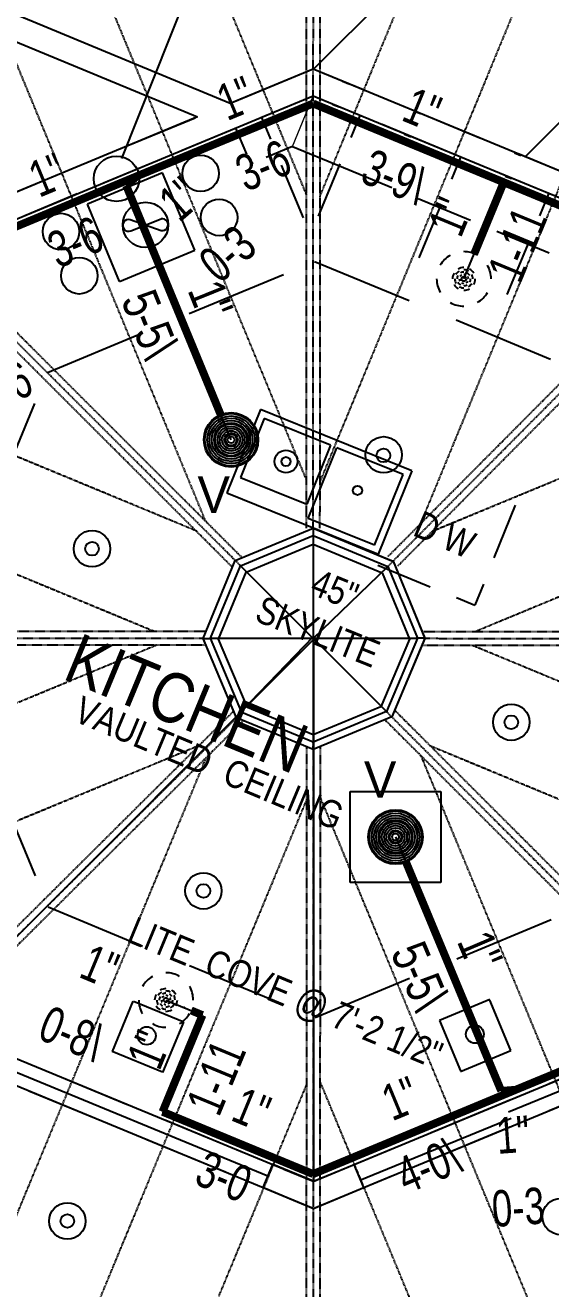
# Model space of a CAD drawing. Extents: x -16 to 10076, y -1 to 10000.
# Drawn here: x 1736.1 to 1851.9, y 684.3 to 962.4 of the extents above; entities that cross this region are included whole.
import ezdxf
from ezdxf.enums import TextEntityAlignment as Align

# ---------------------------------------------------------------- set-up
doc = ezdxf.new("R2010")
doc.units = 0
doc.header["$MEASUREMENT"] = 0
doc.linetypes.add('HIDDEN', pattern=[0.375, 0.25, -0.125])
doc.linetypes.add('HIDDEN2', pattern=[0.1875, 0.125, -0.0625])
for name, color, linetype in [('APPLIANCES', 250, 'Continuous'), ('CABINETS', 30, 'HIDDEN'), ('DOORS', 3, 'Continuous'), ('ELEC', 5, 'Continuous'), ('HVAC', 5, 'Continuous'), ('LITE COVE-g', 7, 'HIDDEN'), ('PLUMBING', 5, 'Continuous'), ('ROOF BEAMS', 251, 'HIDDEN'), ('ROOF FRAMING', 4, 'HIDDEN2'), ('SKYLITES', 3, 'Continuous'), ('SPRKDATA', 2, 'Continuous'), ('SPRKDATC', 2, 'Continuous'), ('SPRKVIEW', 1, 'Continuous'), ('SPRNKS', 1, 'Continuous'), ('STAIRS', 8, 'Continuous'), ('TEXT', 1, 'Continuous'), ('TEXT-arch', 1, 'Continuous'), ('WALLS', 3, 'Continuous'), ('WINDOWS', 5, 'Continuous')]:
    doc.layers.add(name, color=color, linetype=linetype)
doc.layers.add('SL02', color=3, linetype='Continuous', plot=False)
doc.layers.add('SPRKDAT2', color=2, linetype='Continuous', plot=False)
doc.styles.add('ARCHENTLTD', font='technical.ttf', dxfattribs={"height": 6})
doc.styles.add('HCAD', font='HCAD.SHX', dxfattribs={"width": 0.8, "height": 8})
doc.styles.add('PIPESIZE', font='hcad.shx', dxfattribs={"width": 0.8})
doc.styles.get("Standard").update_dxf_attribs({"font": 'hcad.shx', "height": 8})

# ---------------------------------------------------------------- blocks, each defined once
blk = doc.blocks.new('HEAD7')
at = {"layer": 'SPRNKS', "color": 0}
for radius in [6, 5.75, 5.25, 4.75, 4.25, 3.75, 3.5, 3, 2.5, 2, 1.5, 1.25, 0.75]:
    blk.add_circle((0, 0), radius, dxfattribs=at)
blk = doc.blocks.new('TYPDROP')
at = {"color": 120}
for p, q in [((0, 1), (1, 1)), ((0, 0), (0, 1)), ((1, 1), (1, 0)), ((1, 0), (0, 0))]:
    blk.add_line(p, q, dxfattribs=at)
at = {"color": 120, "width": 0.8, "flags": 1}
blk.add_attdef('DROP_LENGTH', text='', height=0.04, dxfattribs=at).set_placement((0.5, 0), align=Align.CENTER)
blk = doc.blocks.new('HEAD3')
at = {"layer": 'SPRNKS', "color": 0}
blk.add_circle((0, 0), 0.5, dxfattribs=at)
for radius, start, end in [(6, 60, 90), (6, 120, 150), (6, 0, 30), (6, 180, 210), (2.5, 150, 180), (2, 180, 210), (2, 120, 150), (1.5, 150, 180), (2.5, 90, 120), (1, 180, 210), (1, 120, 150), (1.5, 90, 120), (2, 60, 90), (1, 60, 90), (1.5, 30, 60), (1, 0, 30), (2.5, 30, 60), (1.5, 330, 0), (2, 0, 30), (2.5, 330, 0), (2.5, 210, 240), (1.5, 210, 240), (2, 240, 270), (1, 240, 270), (1.5, 270, 300), (2.5, 270, 300), (1, 300, 330), (2, 300, 330), (6, 240, 270), (6, 300, 330)]:
    blk.add_arc((0, 0), radius, start, end, dxfattribs=at)
blk = doc.blocks.new('PIPEX')
at = {"color": 0}
blk.add_point((0, 0), dxfattribs=at)
at = {"layer": 'SPRKDATA', "color": 0, "width": 0.8}
for tag, style, p in [('DIA', 'PIPESIZE', (0, 3.6)), ('LENGTH', 'HCAD', (0, -10.8))]:
    blk.add_attdef(tag, text='', height=8, dxfattribs=dict(at, style=style)).set_placement(p, align=Align.CENTER)
at = {"layer": 'SPRKDATA', "color": 0, "style": 'HCAD', "width": 0.8, "flags": 1}
blk.add_attdef('HANDLE', (-16.2, -21.6), '', height=7.2, dxfattribs=at)

msp = doc.modelspace()

# ---------------------------------------------------------------- linework, layer by layer
at = {"layer": 'APPLIANCES', "linetype": 'Continuous', "lineweight": -3, "ltscale": 1.5}
for p, q in [((1766.36632, 929.94073), (1749.82714, 923.05019)), ((1773.44375, 912.95297), (1766.36632, 929.94073)), ((1756.90457, 906.06243), (1749.82714, 923.05019)), ((1756.90457, 906.06243), (1773.44375, 912.95297))]:
    msp.add_line(p, q, dxfattribs=at)
for centre in [(1774.75639, 929.82729), (1778.82519, 920.123), (1743.99941, 917.01334), (1748.02423, 907.29072)]:
    msp.add_circle(centre, 4.02, dxfattribs=at)
at = {"layer": 'CABINETS', "lineweight": 9, "ltscale": 50}
msp.add_line((1794.95457, 935.75127), (1799.53042, 946.8207), dxfattribs=at)
at = {"layer": 'CABINETS', "linetype": 'HIDDEN', "ltscale": 50}
for p, q in [((1797.40669, 920.06939), (1788.20685, 942.12683)), ((1800.73453, 920.40195), (1809.91786, 942.57551)), ((1822.90809, 911.21862), (1832.09142, 933.39218)), ((1842.30995, 903.18321), (1851.49328, 925.35677))]:
    msp.add_line(p, q, dxfattribs=at)
at = {"layer": 'CABINETS', "linetype": 'HIDDEN', "ltscale": 25}
for p in [(1782.46039, 939.81285), (1782.46039, 939.81285), (1794.95457, 935.75127), (1794.95457, 935.75127)]:
    msp.add_line(p, (1785.75481, 931.91418), dxfattribs=at)
at = {"layer": 'CABINETS', "ltscale": 50}
for p, q in [((1794.95457, 935.75127), (1805.31736, 931.46753)), ((1805.31736, 931.46753), (1869.0839, 905.1079))]:
    msp.add_line(p, q, dxfattribs=at)
at = {"layer": 'CABINETS', "linetype": 'HIDDEN', "lineweight": -3, "ltscale": 50}
for p in [(1844.03905, 856.80724), (1813.78784, 843.58318)]:
    msp.add_line(p, (1835.18296, 834.80226), dxfattribs=at)
at = {"layer": 'DOORS', "ltscale": 75}
for p, q in [((1875.85291, 736.80741), (1842.55994, 723.17297)), ((1843.12818, 721.78477), (1809.792, 708.13264))]:
    msp.add_line(p, q, dxfattribs=at)
at = {"layer": 'ELEC', "ltscale": 50}
for p, q in [((1759.82711, 747.61676), (1755.24602, 736.5256)), ((1771.02932, 742.97962), (1759.93816, 747.5607)), ((1838.45408, 747.94262), (1827.37214, 743.3393)), ((1843.09629, 736.74251), (1838.49298, 747.82445)), ((1766.44824, 731.88847), (1771.02932, 742.97962)), ((1827.37214, 743.3393), (1831.97546, 732.25736)), ((1766.33718, 731.94452), (1755.24602, 736.5256)), ((1832.01435, 732.13919), (1843.09629, 736.74251))]:
    msp.add_line(p, q, dxfattribs=at)
at = {"layer": 'ELEC', "ltscale": 7.5}
for centre in [(1815.0748, 867.87477), (1750.82447, 847.19814), (1843.18862, 809.00969), (1775.37123, 771.8792), (1854.07156, 700.18833), (1745.38705, 699.20876)]:
    msp.add_circle(centre, 4, dxfattribs=at)
at = {"layer": 'ELEC'}
for centre, radius in [((1815.03007, 867.73525), 1.5), ((1750.82447, 847.19814), 1.5), ((1843.18862, 809.00969), 1.5), ((1775.37123, 771.8792), 1.5), ((1762.87838, 739.99225), 1.98), ((1835.16356, 740.3332), 1.98), ((1745.38705, 699.20876), 1.5)]:
    msp.add_circle(centre, radius, dxfattribs=at)
at = {"layer": 'HVAC', "ltscale": 50}
for p, q in [((1773.91286, 974.67113), (1757.32623, 933.1206)), ((1759.23722, 919.64515), (1766.08163, 917.22567)), ((1766.03178, 919.76792), (1759.35405, 917.11488))]:
    msp.add_line(p, q, dxfattribs=at)
at = {"layer": 'HVAC', "linetype": 'Continuous', "ltscale": 175}
msp.add_circle((1756.20108, 928.64604), 5, dxfattribs=at)
at = {"layer": 'HVAC', "ltscale": 175}
msp.add_circle((1762.5949, 918.4804, -2), 5, dxfattribs=at)
at = {"layer": 'HVAC', "ltscale": 50}
for centre, start, end in [((1758.88673, 918.36056), 73.8042631, 293.6398425), ((1766.2862, 918.51626), 261.380697, 100.9583941)]:
    msp.add_arc(centre, 1.29451, start, end, dxfattribs=at)
at = {"layer": 'LITE COVE-g', "ltscale": 90}
for p, q in [((1741.04374, 886.02943), (1799.86945, 910.44507)), ((1799.86945, 910.44507), (1858.72997, 886.11348)), ((1716.71215, 827.16891), (1741.04374, 886.02943)), ((1716.71215, 827.16891), (1741.12779, 768.3432)), ((1741.12779, 768.3432), (1799.98831, 744.01161)), ((1799.98831, 744.01161), (1858.88027, 768.45475))]:
    msp.add_line(p, q, dxfattribs=at)
at = {"layer": 'PLUMBING'}
for p, q in [((1803.36098, 869.97928), (1798.11535, 857.00521)), ((1798.47021, 853.88276), (1804.75106, 869.41725))]:
    msp.add_line(p, q, dxfattribs=at)
for points in [[(1787.93733, 877.83328), (1780.53208, 859.51782)], [(1821.29956, 864.34373), (1787.93655, 877.83295)], [(1788.76515, 875.88062), (1783.51952, 862.90654)], [(1803.36098, 869.97928), (1788.76515, 875.88062)], [(1819.34689, 863.51591), (1804.75106, 869.41725)], [(1783.51952, 862.90654), (1798.11535, 857.00521)], [(1813.06581, 847.98123), (1819.34689, 863.51591)], [(1821.29956, 864.34373), (1813.89454, 846.02882)], [(1780.53208, 859.51782), (1813.91432, 846.02083)], [(1813.06581, 847.98123), (1798.47008, 853.88282)]]:
    msp.add_lwpolyline(points, dxfattribs=at)
at = {"layer": 'PLUMBING', "ltscale": 0.5}
msp.add_circle((1793.55609, 866.39608), 2.5, dxfattribs=at)
at = {"layer": 'PLUMBING'}
for centre in [(1793.55609, 866.39608), (1809.31032, 860.02638)]:
    msp.add_circle(centre, 0.9996, dxfattribs=at)
at = {"layer": 'ROOF BEAMS', "ltscale": 75}
for p, q in [((1799.52327, 952.78059), (1710.83745, 916.01838)), ((1888.2617, 916.14831), (1799.52223, 952.78102)), ((1884.05147, 911.93613), (1799.52762, 946.82858)), ((1784.77735, 842.04075), (1799.54781, 848.17065)), ((1799.54781, 848.17065), (1814.75549, 841.87608)), ((1778.67934, 827.30481), (1784.77735, 842.04075)), ((1814.75549, 841.87608), (1820.76457, 827.31375)), ((1785.05672, 812.23046), (1778.67934, 827.30481)), ((1820.76457, 827.31375), (1814.46119, 812.40533)), ((1799.56757, 806.22432), (1785.05672, 812.23046)), ((1814.46119, 812.40533), (1799.56757, 806.22432)), ((1715.1161, 742.83387), (1799.53602, 707.99716)), ((1799.536, 707.92665), (1883.86774, 742.87352)), ((1710.88663, 738.62931), (1799.53395, 702.04812)), ((1799.53393, 701.97225), (1883.87065, 736.92118))]:
    msp.add_line(p, q, dxfattribs=at)
at = {"layer": 'ROOF BEAMS', "ltscale": 50}
msp.add_line((1799.52762, 946.82858), (1715.04808, 911.80997), dxfattribs=at)
at = {"layer": 'ROOF FRAMING'}
for p, q in [((1798.04614, 851.73246), (1798.09081, 999.7321)), ((1799.54614, 851.73201), (1799.591, 1000.35259)), ((1801.04614, 851.73155), (1801.09081, 999.73518)), ((1798.06831, 925.1871), (1771.74305, 988.83435)), ((1801.06819, 924.80028), (1827.50147, 988.83254)), ((1798.04937, 862.43997), (1749.56523, 979.66135)), ((1801.04919, 861.85742), (1849.68556, 979.67469)), ((1775.89531, 853.20951), (1727.3874, 970.48834)), ((1823.25625, 852.7552), (1871.86964, 970.51684)), ((1782.38445, 844.60972), (1677.13994, 949.70539)), ((1783.88405, 845.23207), (1678.64101, 950.32626)), ((1816.05473, 845.51679), (1920.46093, 950.45778)), ((1817.11809, 844.45885), (1921.96083, 949.8386)), ((1781.76373, 843.10974), (1676.53376, 948.19089)), ((1818.18146, 843.4009), (1922.59746, 948.35173)), ((1773.71401, 851.14808), (1656.45565, 899.68194)), ((1825.83266, 851.09129), (1942.81312, 899.47579)), ((1764.55772, 828.96333), (1647.27708, 877.50642)), ((1835.14907, 828.97278), (1951.98613, 877.29796)), ((1799.54614, 851.73201), (1799.5469, 850.10828)), ((1782.38445, 844.60972), (1783.533, 843.46234)), ((1817.14926, 844.44595), (1816.00021, 843.29814)), ((1775.91263, 828.97047), (1627.14908, 828.87695)), ((1823.53206, 828.97796), (1971.99927, 828.91167)), ((1775.29173, 827.47008), (1626.52806, 827.37656)), ((1775.29173, 827.47008), (1776.91774, 827.47648)), ((1824.15114, 827.47769), (1822.52555, 827.48472)), ((1824.15114, 827.47769), (1972.61981, 827.41139)), ((1775.92616, 825.97048), (1627.14722, 825.87695)), ((1765.05905, 825.96365), (1647.29253, 777.21255)), ((1823.51705, 825.97797), (1971.99993, 825.91166)), ((1834.61671, 825.97301), (1951.91912, 777.38888)), ((1782.05204, 811.4906), (1676.52834, 706.5885)), ((1782.68772, 810.00745), (1677.14864, 705.09007)), ((1784.18989, 809.38569), (1678.65478, 704.47226)), ((1783.81962, 811.16236), (1782.67057, 810.01455)), ((1815.3417, 809.56595), (1920.49106, 704.46823)), ((1816.84101, 810.18818), (1815.69866, 811.33813)), ((1816.84101, 810.18818), (1921.99108, 705.08974)), ((1817.47133, 811.67897), (1922.61201, 706.58991)), ((1774.35124, 803.83516), (1656.47221, 755.03749)), ((1799.54677, 803.02436), (1799.56831, 804.64387)), ((1825.29904, 803.8551), (1942.73538, 755.2155)), ((1775.90661, 801.1512), (1727.41278, 684.24667)), ((1798.06929, 803.64091), (1798.01757, 654.9587)), ((1799.56908, 803.02014), (1799.51736, 654.33657)), ((1801.06929, 803.64274), (1801.01757, 654.95871)), ((1823.23772, 801.67381), (1871.86909, 684.31941)), ((1798.06522, 791.93185), (1749.58117, 675.05088)), ((1801.06541, 792.48747), (1849.69743, 675.13152)), ((1798.04341, 729.24194), (1771.74956, 665.85509)), ((1801.04362, 729.84879), (1827.52576, 665.94364))]:
    msp.add_line(p, q, dxfattribs=at)
at = {"layer": 'SKYLITES', "linetype": 'Continuous', "ltscale": 75}
for p, q in [((1782.38445, 844.60972), (1799.54614, 851.73201)), ((1799.54614, 851.73201), (1817.14926, 844.44595)), ((1783.533, 843.46234), (1799.5469, 850.10828)), ((1799.5469, 850.10828), (1816.00021, 843.29814)), ((1775.29173, 827.47008), (1782.38445, 844.60972)), ((1776.91774, 827.47648), (1783.533, 843.46234)), ((1816.00021, 843.29814), (1822.52555, 827.48472)), ((1817.14926, 844.44595), (1824.15114, 827.47769)), ((1782.67776, 810.01157), (1775.29173, 827.47008)), ((1783.81962, 811.16236), (1776.91774, 827.47648)), ((1822.52555, 827.48472), (1815.69866, 811.33813)), ((1824.15114, 827.47769), (1816.84101, 810.18818)), ((1799.56908, 803.02014), (1782.67776, 810.01157)), ((1799.56831, 804.64387), (1783.81962, 811.16236)), ((1815.69866, 811.33813), (1799.56831, 804.64387)), ((1816.84101, 810.18818), (1799.56908, 803.02014))]:
    msp.add_line(p, q, dxfattribs=at)
at = {"layer": 'SKYLITES', "linetype": 'HIDDEN', "ltscale": 75}
for p, q in [((1782.38726, 844.60184), (1799.54894, 851.72413)), ((1799.54894, 851.72413), (1817.15206, 844.43807)), ((1775.29454, 827.4622), (1782.38726, 844.60184)), ((1817.15206, 844.43807), (1824.15394, 827.46981)), ((1782.68057, 810.00369), (1775.29454, 827.4622)), ((1824.15394, 827.46981), (1816.84381, 810.1803)), ((1799.57188, 803.01225), (1782.68057, 810.00369)), ((1816.84381, 810.1803), (1799.57188, 803.01225))]:
    msp.add_line(p, q, dxfattribs=at)
at = {"layer": 'SKYLITES', "linetype": 'Continuous', "ltscale": 150}
for p, q in [((1799.5469, 850.10828), (1799.56831, 804.64387)), ((1783.533, 843.46234), (1815.69866, 811.33813)), ((1799.55757, 827.45842), (1816.00021, 843.29814)), ((1776.91774, 827.47648), (1822.52555, 827.48472)), ((1783.81972, 811.48082), (1799.55766, 827.77688))]:
    msp.add_line(p, q, dxfattribs=at)
at = {"layer": 'SPRKDAT2'}
for p, q in [((1760.74993, 929.22132), (1799.5288, 945.20531)), ((1799.5288, 945.20531), (1841.52014, 927.87079)), ((1760.74993, 929.22132), (1721.94933, 913.04692)), ((1760.74993, 929.22132), (1758.35799, 927.15284)), ((1781.4472, 871.18224), (1758.35799, 927.15284)), ((1832.73792, 906.59664), (1841.52014, 927.87079)), ((1841.52014, 927.87079), (1882.90408, 910.78701)), ((1817.69202, 783.74459), (1840.97208, 727.8531)), ((1767.11984, 747.86003), (1775.15334, 744.52761)), ((1775.15334, 744.52761), (1766.36352, 723.25931)), ((1882.71953, 744.0214), (1844.12595, 728.08348)), ((1844.12595, 728.08348), (1799.53523, 709.55002)), ((1844.12595, 728.08348), (1840.97208, 727.8531)), ((1799.53523, 709.55002), (1766.36352, 723.25931))]:
    msp.add_line(p, q, dxfattribs=at)
at = {"layer": 'SPRKVIEW', "color": 2, "const_width": 1.75}
for points in [[(1760.74993, 929.22132), (1799.5288, 945.20531)], [(1799.5288, 945.20531), (1841.52014, 927.87079)], [(1760.74993, 929.22132), (1721.94933, 913.04692)], [(1760.74993, 929.22132), (1758.35799, 927.15284)], [(1779.1591, 876.72882), (1758.35799, 927.15284)], [(1835.02738, 912.14267), (1841.52014, 927.87079)], [(1841.52014, 927.87079), (1882.90408, 910.78701)], [(1819.99903, 778.20584), (1840.97208, 727.8531)], [(1775.15334, 744.52761), (1766.36352, 723.25931)], [(1772.66194, 745.56108), (1775.15334, 744.52761)], [(1882.71953, 744.0214), (1844.12595, 728.08348)], [(1844.12595, 728.08348), (1799.53523, 709.55002)], [(1844.12595, 728.08348), (1840.97208, 727.8531)], [(1799.53523, 709.55002), (1766.36352, 723.25931)]]:
    msp.add_lwpolyline(points, dxfattribs=at)
at = {"layer": 'STAIRS', "ltscale": 75}
for p, q in [((1995.44276, 1148.52742), (1799.60438, 952.74038)), ((2014.79346, 1102.0254), (1846.22054, 933.49668))]:
    msp.add_line(p, q, dxfattribs=at)
at = {"layer": 'WALLS', "ltscale": 50}
for p, q in [((1781.24985, 945.2221), (1593.02594, 1022.9577)), ((1774.06718, 942.2203), (1689.35368, 977.20949)), ((1805.99986, 950.10101), (1807.38858, 949.534)), ((1799.53042, 946.8207), (1715.05088, 911.80208)), ((1803.89644, 945.01912), (1805.28241, 944.44546)), ((1821.77716, 943.55516), (1823.16588, 942.98815)), ((1819.67373, 938.47327), (1821.0597, 937.89961)), ((1843.92929, 934.32087), (1845.31802, 933.75386)), ((1841.82587, 929.23898), (1843.21184, 928.66532)), ((1799.62723, 707.9542), (1790.52594, 711.72127))]:
    msp.add_line(p, q, dxfattribs=at)
at = {"layer": 'WALLS', "ltscale": 75}
for p, q in [((1799.50774, 952.79696), (1781.24985, 945.2221)), ((1888.26451, 916.14043), (1799.52503, 952.77313)), ((1884.05427, 911.92825), (1799.53042, 946.8207)), ((1774.05945, 942.23894), (1710.84025, 916.01049)), ((1724.07859, 739.12869), (1790.63442, 711.66377)), ((1808.60819, 711.6771), (1875.12319, 739.24075)), ((1721.98058, 734.04456), (1788.53641, 706.57964)), ((1810.71375, 706.5961), (1877.24905, 734.16816)), ((1788.53662, 706.58016), (1790.63442, 711.66377)), ((1790.63442, 711.66377), (1799.62406, 707.9541)), ((1799.62406, 707.9541), (1808.60819, 711.6771)), ((1810.71353, 706.59662), (1808.60819, 711.6771)), ((1788.42249, 706.63939), (1799.62879, 702.00104)), ((1788.53641, 706.57964), (1799.62848, 702.00239)), ((1799.62848, 702.00239), (1810.71375, 706.5961))]:
    msp.add_line(p, q, dxfattribs=at)
at = {"layer": 'WINDOWS', "linetype": 'Continuous', "ltscale": 25}
for q in [(1715.17989, 742.80082), (1799.62723, 707.9542)]:
    msp.add_line((1799.62207, 827.21516), q, dxfattribs=at)
at = {"layer": 'WINDOWS', "ltscale": 75}
msp.add_line((1723.02969, 736.58688), (1789.58552, 709.12196), dxfattribs=at)

# ---------------------------------------------------------------- block references
at = {"layer": 'SL02', "xscale": 20, "yscale": 20, "zscale": 20}
msp.add_blockref('TYPDROP', (1807.69202, 773.74459), dxfattribs=at)
at = {"layer": 'SPRKDATC'}
ref = msp.add_blockref('PIPEX', (1780.14, 937.22), dxfattribs=dict(at, rotation=22.39998107952942))
ref.add_attrib('LENGTH', '3-6', dxfattribs={"height": 8, "rotation": 22.3999811, "width": 0.75}).set_placement((1790.05041, 927.89835), align=Align.CENTER)
ref.add_attrib('DIA', '1"', dxfattribs={"height": 8, "rotation": 22.3999811, "width": 0.75}).set_placement((1783.95041, 942.68835), align=Align.CENTER)
ref = msp.add_blockref('PIPEX', (1820.53, 936.54), dxfattribs=dict(at, rotation=337.6000189204705))
ref.add_attrib('LENGTH', '3-9\\', dxfattribs={"height": 8, "rotation": 337.6000189, "width": 0.75}).set_placement((1815.94, 925.44), align=Align.CENTER)
ref.add_attrib('DIA', '1"', dxfattribs={"height": 8, "rotation": 337.6000189, "width": 0.75}).set_placement((1822.05, 940.23), align=Align.CENTER)
ref = msp.add_blockref('PIPEX', (1741.35, 921.14), dxfattribs=dict(at, rotation=22.59998091059665))
ref.add_attrib('LENGTH', '3-6', dxfattribs={"height": 8, "rotation": 22.5999809, "width": 0.75}).set_placement((1748.68267, 911.04909), align=Align.CENTER)
ref.add_attrib('DIA', '1"', dxfattribs={"height": 8, "rotation": 22.5999809, "width": 0.75}).set_placement((1742.53267, 925.81909), align=Align.CENTER)
ref = msp.add_blockref('PIPEX', (1759.56, 928.19), dxfattribs=dict(at, rotation=40.89996545324792))
ref.add_attrib('LENGTH', '0-3', dxfattribs={"height": 8, "rotation": 40.8999655, "width": 0.75}).set_placement((1783.2673, 909.11812), align=Align.CENTER)
ref.add_attrib('DIA', '1"', dxfattribs={"height": 8, "rotation": 40.8999655, "width": 0.75}).set_placement((1772.7973, 921.21812), align=Align.CENTER)
ref = msp.add_blockref('PIPEX', (1837.13, 917.24), dxfattribs=dict(at, rotation=67.4999429851891))
ref.add_attrib('LENGTH', '1-11', dxfattribs={"height": 8, "rotation": 67.499943, "width": 0.75}).set_placement((1848.22, 912.66), align=Align.CENTER)
ref.add_attrib('DIA', '1"', dxfattribs={"height": 8, "rotation": 67.499943, "width": 0.75}).set_placement((1833.43, 918.76), align=Align.CENTER)
ref = msp.add_blockref('PIPEX', (1719.08, 911.86), dxfattribs=dict(at, rotation=22.49998099506303))
ref.add_attrib('LENGTH', '0-6', dxfattribs={"height": 8, "rotation": 22.499981, "width": 0.75}).set_placement((1733.05074, 879.22532), align=Align.CENTER)
ref.add_attrib('DIA', '1"', dxfattribs={"height": 8, "rotation": 22.499981, "width": 0.75}).set_placement((1726.91074, 894.00532), align=Align.CENTER)
at = {"layer": 'SPRKDATC', "color": 1}
for p, rotation in [((1769.90259, 899.16754), 292), ((1829.33205, 755.79885), 293)]:
    msp.add_blockref('PIPEX', p, dxfattribs=dict(at, rotation=rotation)).add_auto_attribs({'LENGTH': '5-5\\', 'DIA': '1"'})
at = {"layer": 'SPRKDATC'}
ref = msp.add_blockref('PIPEX', (1771.14, 746.2), dxfattribs=dict(at, rotation=337.5000190049369))
ref.add_attrib('LENGTH', '0-8\\', dxfattribs={"height": 8, "rotation": 337.500019, "width": 0.75}).set_placement((1744.86512, 736.83242), align=Align.CENTER)
ref.add_attrib('DIA', '1"', dxfattribs={"height": 8, "rotation": 337.500019, "width": 0.75}).set_placement((1750.99512, 751.61242), align=Align.CENTER)
ref = msp.add_blockref('PIPEX', (1770.76, 733.9), dxfattribs=dict(at, rotation=67.4999429851891))
ref.add_attrib('LENGTH', '1-11', dxfattribs={"height": 8, "rotation": 67.499943, "width": 0.75}).set_placement((1781.85, 729.31), align=Align.CENTER)
ref.add_attrib('DIA', '1"', dxfattribs={"height": 8, "rotation": 67.499943, "width": 0.75}).set_placement((1767.06, 735.42), align=Align.CENTER)
ref = msp.add_blockref('PIPEX', (1821.84, 718.82), dxfattribs=dict(at, rotation=22.49998099506303))
ref.add_attrib('LENGTH', '4-0\\', dxfattribs={"height": 8, "rotation": 22.499981, "width": 0.75}).set_placement((1826.44, 707.73), align=Align.CENTER)
ref.add_attrib('DIA', '1"', dxfattribs={"height": 8, "rotation": 22.499981, "width": 0.75}).set_placement((1820.3, 722.51), align=Align.CENTER)
ref = msp.add_blockref('PIPEX', (1782.95, 716.41), dxfattribs=dict(at, rotation=337.6000189204705))
ref.add_attrib('LENGTH', '3-0', dxfattribs={"height": 8, "rotation": 337.6000189, "width": 0.75}).set_placement((1778.36, 705.31), align=Align.CENTER)
ref.add_attrib('DIA', '1"', dxfattribs={"height": 8, "rotation": 337.6000189, "width": 0.75}).set_placement((1784.47, 720.1), align=Align.CENTER)
ref = msp.add_blockref('PIPEX', (1842.55, 727.97), dxfattribs=dict(at, rotation=4.099996536878153))
ref.add_attrib('LENGTH', '0-3', dxfattribs={"height": 8, "rotation": 4.0999965, "width": 0.75}).set_placement((1844.99568, 698.29085), align=Align.CENTER)
ref.add_attrib('DIA', '1"', dxfattribs={"height": 8, "rotation": 4.0999965, "width": 0.75}).set_placement((1843.82568, 714.24085), align=Align.CENTER)
at = {"layer": 'SPRNKS'}
for name, p in [('HEAD3', (1832.73792, 906.59664)), ('HEAD7', (1781.4472, 871.18224)), ('HEAD7', (1817.69202, 783.74459)), ('HEAD3', (1767.11984, 747.86003))]:
    msp.add_blockref(name, p, dxfattribs=at)

# ---------------------------------------------------------------- texts
at = {"layer": 'APPLIANCES', "linetype": 'Continuous', "lineweight": 30, "ltscale": 1.5, "insert": (1835.85575, 850.40828), "char_height": 6, "attachment_point": 3, "rotation": 336.4291667, "style": 'ARCHENTLTD'}
msp.add_mtext('D W\\P{\\H1.333x;  }', dxfattribs=at)
at = {"layer": 'TEXT'}
for p in [(1774.06696, 855.10191), (1810.73335, 792.37433)]:
    msp.add_text('V', height=8, dxfattribs=at).set_placement(p)
at = {"layer": 'TEXT-arch', "char_height": 6, "style": 'ARCHENTLTD'}
for s, insert, attachment_point, rotation in [('45"\\PSKYLITE\\P\\P  ', (1798.7012, 824.29525), 5, 338.1052778), ('LITE  COVE @ 7\'-2 1/2"\\P\\P  ', (1828.6604, 738.12845), 3, 337.5)]:
    msp.add_mtext(s, dxfattribs=dict(at, insert=insert, attachment_point=attachment_point, rotation=rotation))
at = {"layer": 'TEXT-arch', "insert": (1755.27791, 845.75485), "char_height": 11, "width": 271, "attachment_point": 1, "rotation": 337.5, "style": 'ARCHENTLTD'}
msp.add_mtext(' \\PKITCHEN', dxfattribs=at)
at = {"layer": 'TEXT-arch', "ltscale": 1.5, "insert": (1806.8942, 790.66554), "char_height": 6, "attachment_point": 3, "rotation": 337.3447222, "style": 'ARCHENTLTD'}
msp.add_mtext('VAULTED  CEILING\\P{\\H1.999x;  }', dxfattribs=at)

doc.saveas('drawing.dxf')
